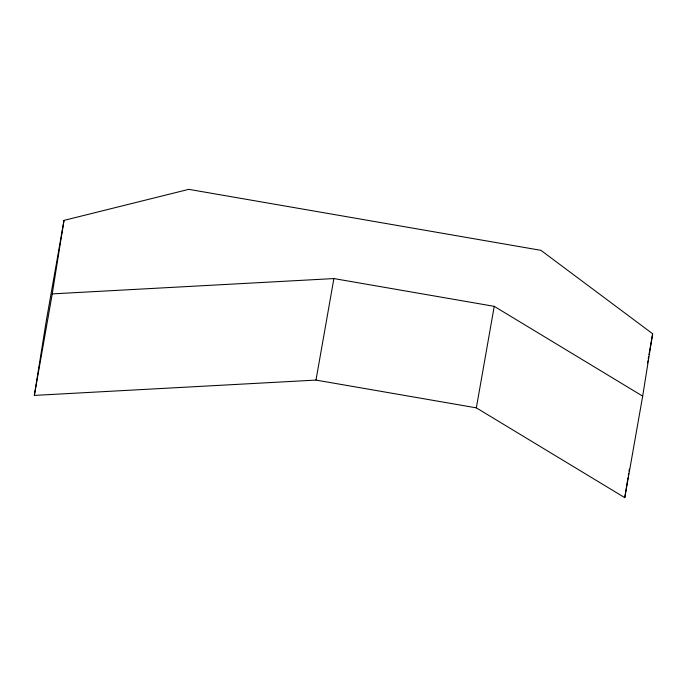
<?xml version="1.0" encoding="UTF-8"?>
<svg xmlns="http://www.w3.org/2000/svg" width="687" height="687" viewBox="0 0 687 687"><rect width="100%" height="100%" fill="white"/><g stroke="black" fill="none" stroke-linecap="round" stroke-linejoin="round"><path stroke-width="1.03" d="M34.35 395.403L46.106 321.894L64.011 220.381L188.779 189.346L540.909 250.326L652.65 333.77L642.671 396.141L624.775 497.654L476.34 407.855L315.994 380.083L34.35 395.403L52.246 293.89L64.011 220.381M624.775 497.654L627.987 477.568M628.322 475.456L628.665 473.334M629 471.222L629.344 469.109M315.994 380.083L333.899 278.57L494.236 306.342L642.671 396.141M476.34 407.855L494.236 306.342M647.48 363.071L647.85 360.984M648.219 358.889L648.588 356.793M648.957 354.707L652.65 333.77M52.246 293.89L333.899 278.57"/></g></svg>
